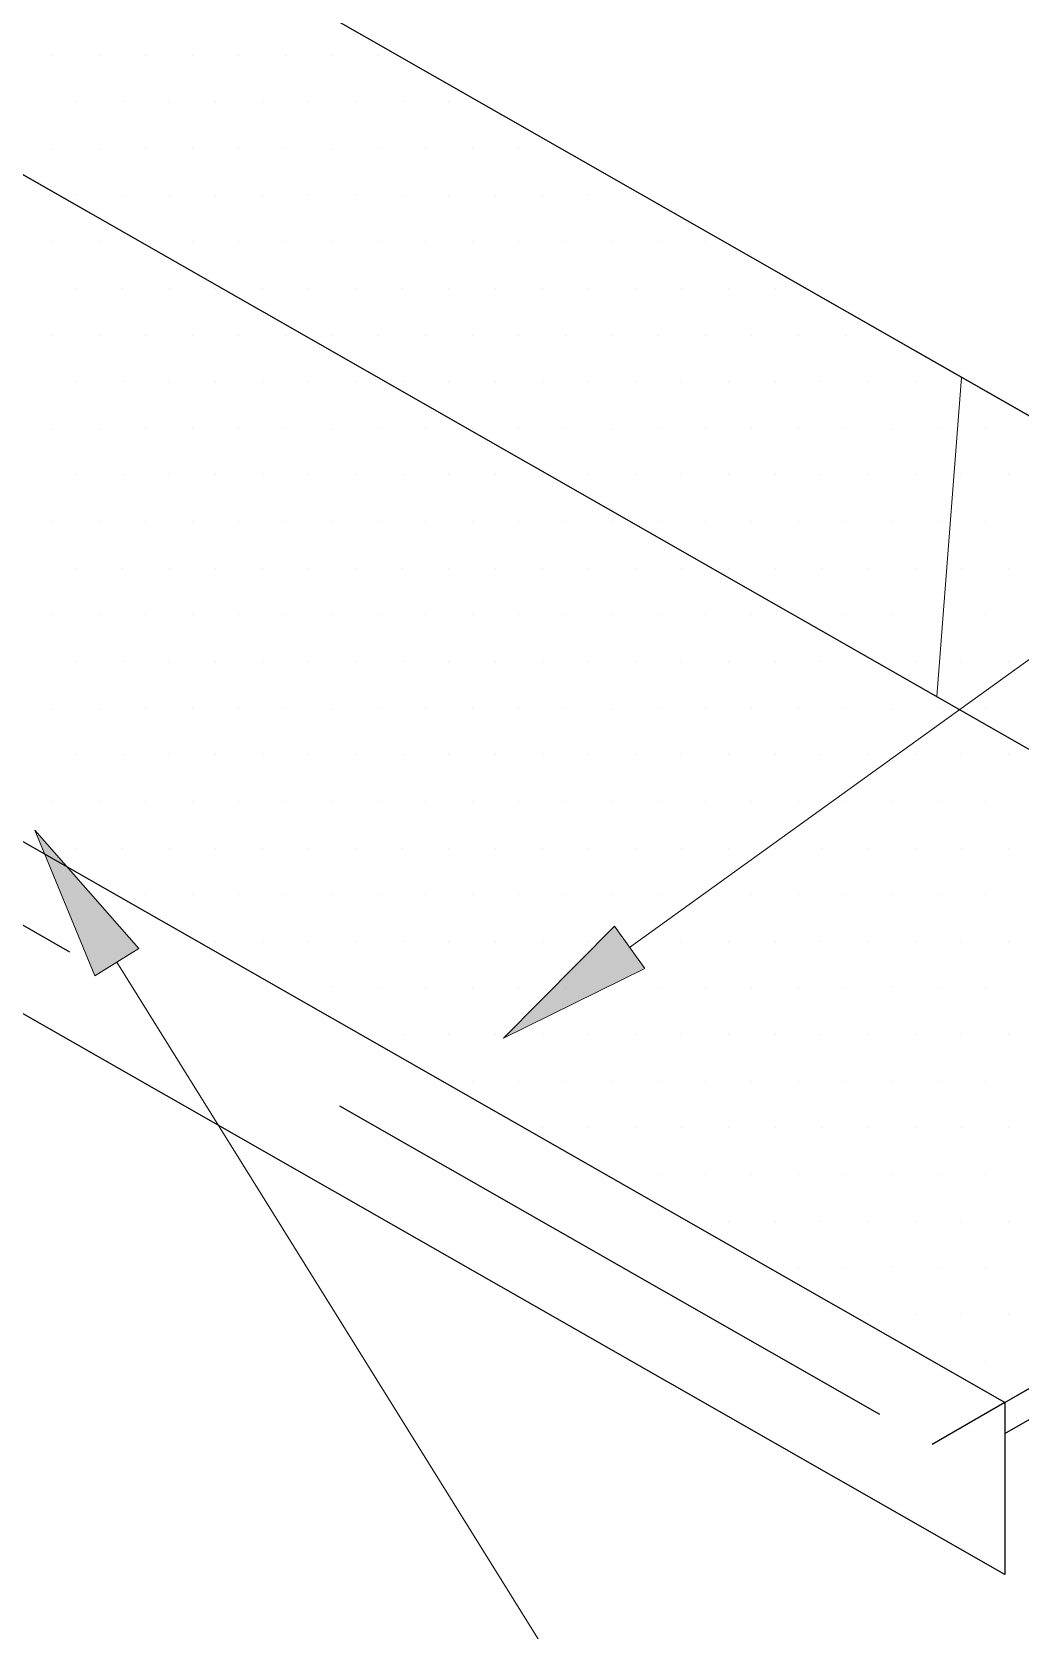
# Model space of a CAD drawing. Extents: x -1328 to 5679, y -4611 to 1603.
# Drawn here: x -1094.77 to -1066.16, y 1214.18 to 1260.45 of the extents above; entities that cross this region are included whole.
import ezdxf

# ---------------------------------------------------------------- set-up
doc = ezdxf.new("R2010")
doc.units = 0
doc.header["$MEASUREMENT"] = 0
doc.linetypes.add('AI-Linetype-16', pattern=[27.003948, 18.002632, -9.001316])
doc.linetypes.add('AI-Linetype-17', pattern=[27.003948, 18.002632, -9.001316])
for name, color, linetype, lineweight in [('.ATI-HATCH', 7, 'Continuous', 0), ('G-ANNO-TTLB', 7, 'Continuous', 0), ('TYVEK', 7, 'Continuous', 0)]:
    doc.layers.add(name, color=color, linetype=linetype, lineweight=lineweight)

# ---------------------------------------------------------------- blocks, each defined once
blk = doc.blocks.new('Block_63')
at = {"layer": 'TYVEK', "true_color": 0x000000, "transparency": 33554687}
h = blk.add_hatch(color=18, dxfattribs=at)
h.dxf.hatch_style = 2
h.paths.add_polyline_path([(-1092.948, 1233.121), (-1094.69, 1237.338), (-1091.674, 1233.913)])
at = {"layer": 'TYVEK', "color": 18, "lineweight": 0, "true_color": 0x000000}
blk.add_line((-1092.311, 1233.517), (-1072.811, 1202.192), dxfattribs=at)
at = {"layer": 'TYVEK'}
blk.add_lwpolyline([(-1092.948, 1233.121), (-1094.69, 1237.338), (-1091.674, 1233.913), (-1091.674, 1233.913)], close=True, dxfattribs=at)
blk = doc.blocks.new('Block_65')
at = {"layer": 'TYVEK', "true_color": 0x000000, "transparency": 33554687}
h = blk.add_hatch(color=18, dxfattribs=at)
h.dxf.hatch_style = 2
h.paths.add_polyline_path([(-1077.029, 1233.335), (-1081.12, 1231.314), (-1077.906, 1234.553)])
at = {"layer": 'TYVEK', "color": 18, "lineweight": 0, "true_color": 0x000000}
blk.add_line((-1077.468, 1233.944), (-1059.241, 1247.071), dxfattribs=at)
at = {"layer": 'TYVEK'}
blk.add_lwpolyline([(-1077.029, 1233.335), (-1081.12, 1231.314), (-1077.906, 1234.553), (-1077.906, 1234.553)], close=True, dxfattribs=at)
blk = doc.blocks.new('Block_254')
at = {"layer": '.ATI-HATCH'}
for points, knots in [([(-1184.218, 1307.237), (-1184.218, 1307.237), (-1192.617, 1302.378), (-1192.617, 1302.378), (-1192.617, 1302.378), (-1201.017, 1297.518), (-1201.017, 1297.518), (-1201.017, 1297.518), (-1066.602, 1220.764), (-1066.602, 1220.764), (-1066.602, 1220.764), (-1049.803, 1230.484), (-1049.803, 1230.484), (-1049.803, 1230.484), (-1184.218, 1307.237), (-1184.218, 1307.237)], [0, 0, 0, 0, 1, 1, 1, 2, 2, 2, 3, 3, 3, 4, 4, 4, 5, 5, 5, 5]), ([(-1111.068, 1275.124), (-1111.068, 1275.124), (-1111.788, 1265.878), (-1111.788, 1265.878), (-1111.788, 1265.878), (-1068.573, 1241.202), (-1068.573, 1241.202), (-1068.573, 1241.202), (-1067.853, 1250.447), (-1067.853, 1250.447), (-1067.853, 1250.447), (-1111.068, 1275.124), (-1111.068, 1275.124)], [0, 0, 0, 0, 1, 1, 1, 2, 2, 2, 3, 3, 3, 4, 4, 4, 4]), ([(-1067.853, 1250.447), (-1067.853, 1250.447), (-1068.573, 1241.202), (-1068.573, 1241.202), (-1068.573, 1241.202), (-1049.803, 1230.484), (-1049.803, 1230.484), (-1049.803, 1230.484), (-1041.403, 1235.343), (-1041.403, 1235.343), (-1041.403, 1235.343), (-1067.853, 1250.447), (-1067.853, 1250.447)], [0, 0, 0, 0, 1, 1, 1, 2, 2, 2, 3, 3, 3, 4, 4, 4, 4])]:
    blk.add_open_spline(points, degree=3, knots=knots, dxfattribs=at)
at = {"layer": '.ATI-HATCH', "color": 8, "lineweight": 0, "true_color": 0x808080}
for points in [[(-1094.178, 1259.772), (-1094.178, 1259.772), (-1094.178, 1259.772), (-1094.178, 1259.772)], [(-1092.827, 1259.772), (-1092.827, 1259.772), (-1092.827, 1259.772), (-1092.827, 1259.772)], [(-1091.477, 1259.772), (-1091.477, 1259.772), (-1091.477, 1259.772), (-1091.477, 1259.772)], [(-1090.127, 1259.772), (-1090.127, 1259.772), (-1090.127, 1259.772), (-1090.127, 1259.772)], [(-1088.777, 1259.772), (-1088.777, 1259.772), (-1088.777, 1259.772), (-1088.777, 1259.772)], [(-1087.427, 1259.772), (-1087.427, 1259.772), (-1087.427, 1259.772), (-1087.427, 1259.772)], [(-1086.076, 1259.772), (-1086.076, 1259.772), (-1086.076, 1259.772), (-1086.076, 1259.772)], [(-1084.726, 1259.772), (-1084.726, 1259.772), (-1084.726, 1259.772), (-1084.726, 1259.772)], [(-1093.502, 1258.421), (-1093.502, 1258.421), (-1093.502, 1258.421), (-1093.502, 1258.421)], [(-1092.152, 1258.421), (-1092.152, 1258.421), (-1092.152, 1258.421), (-1092.152, 1258.421)], [(-1090.802, 1258.421), (-1090.802, 1258.421), (-1090.802, 1258.421), (-1090.802, 1258.421)], [(-1089.452, 1258.421), (-1089.452, 1258.421), (-1089.452, 1258.421), (-1089.452, 1258.421)], [(-1088.102, 1258.421), (-1088.102, 1258.421), (-1088.102, 1258.421), (-1088.102, 1258.421)], [(-1086.751, 1258.421), (-1086.751, 1258.421), (-1086.751, 1258.421), (-1086.751, 1258.421)], [(-1085.401, 1258.421), (-1085.401, 1258.421), (-1085.401, 1258.421), (-1085.401, 1258.421)], [(-1084.051, 1258.421), (-1084.051, 1258.421), (-1084.051, 1258.421), (-1084.051, 1258.421)], [(-1082.701, 1258.421), (-1082.701, 1258.421), (-1082.701, 1258.421), (-1082.701, 1258.421)], [(-1094.178, 1257.071), (-1094.178, 1257.071), (-1094.178, 1257.071), (-1094.178, 1257.071)], [(-1092.827, 1257.071), (-1092.827, 1257.071), (-1092.827, 1257.071), (-1092.827, 1257.071)], [(-1091.477, 1257.071), (-1091.477, 1257.071), (-1091.477, 1257.071), (-1091.477, 1257.071)], [(-1090.127, 1257.071), (-1090.127, 1257.071), (-1090.127, 1257.071), (-1090.127, 1257.071)], [(-1088.777, 1257.071), (-1088.777, 1257.071), (-1088.777, 1257.071), (-1088.777, 1257.071)], [(-1087.427, 1257.071), (-1087.427, 1257.071), (-1087.427, 1257.071), (-1087.427, 1257.071)], [(-1086.076, 1257.071), (-1086.076, 1257.071), (-1086.076, 1257.071), (-1086.076, 1257.071)], [(-1084.726, 1257.071), (-1084.726, 1257.071), (-1084.726, 1257.071), (-1084.726, 1257.071)], [(-1083.376, 1257.071), (-1083.376, 1257.071), (-1083.376, 1257.071), (-1083.376, 1257.071)], [(-1082.026, 1257.071), (-1082.026, 1257.071), (-1082.026, 1257.071), (-1082.026, 1257.071)], [(-1080.676, 1257.071), (-1080.676, 1257.071), (-1080.676, 1257.071), (-1080.676, 1257.071)], [(-1093.502, 1255.721), (-1093.502, 1255.721), (-1093.502, 1255.721), (-1093.502, 1255.721)], [(-1092.152, 1255.721), (-1092.152, 1255.721), (-1092.152, 1255.721), (-1092.152, 1255.721)], [(-1090.802, 1255.721), (-1090.802, 1255.721), (-1090.802, 1255.721), (-1090.802, 1255.721)], [(-1089.452, 1255.721), (-1089.452, 1255.721), (-1089.452, 1255.721), (-1089.452, 1255.721)], [(-1088.102, 1255.721), (-1088.102, 1255.721), (-1088.102, 1255.721), (-1088.102, 1255.721)], [(-1086.751, 1255.721), (-1086.751, 1255.721), (-1086.751, 1255.721), (-1086.751, 1255.721)], [(-1085.401, 1255.721), (-1085.401, 1255.721), (-1085.401, 1255.721), (-1085.401, 1255.721)], [(-1084.051, 1255.721), (-1084.051, 1255.721), (-1084.051, 1255.721), (-1084.051, 1255.721)], [(-1082.701, 1255.721), (-1082.701, 1255.721), (-1082.701, 1255.721), (-1082.701, 1255.721)], [(-1081.351, 1255.721), (-1081.351, 1255.721), (-1081.351, 1255.721), (-1081.351, 1255.721)], [(-1080.001, 1255.721), (-1080.001, 1255.721), (-1080.001, 1255.721), (-1080.001, 1255.721)], [(-1078.65, 1255.721), (-1078.65, 1255.721), (-1078.65, 1255.721), (-1078.65, 1255.721)], [(-1077.3, 1255.721), (-1077.3, 1255.721), (-1077.3, 1255.721), (-1077.3, 1255.721)], [(-1094.178, 1254.371), (-1094.178, 1254.371), (-1094.178, 1254.371), (-1094.178, 1254.371)], [(-1092.827, 1254.371), (-1092.827, 1254.371), (-1092.827, 1254.371), (-1092.827, 1254.371)], [(-1091.477, 1254.371), (-1091.477, 1254.371), (-1091.477, 1254.371), (-1091.477, 1254.371)], [(-1090.127, 1254.371), (-1090.127, 1254.371), (-1090.127, 1254.371), (-1090.127, 1254.371)], [(-1088.777, 1254.371), (-1088.777, 1254.371), (-1088.777, 1254.371), (-1088.777, 1254.371)], [(-1087.427, 1254.371), (-1087.427, 1254.371), (-1087.427, 1254.371), (-1087.427, 1254.371)], [(-1086.076, 1254.371), (-1086.076, 1254.371), (-1086.076, 1254.371), (-1086.076, 1254.371)], [(-1084.726, 1254.371), (-1084.726, 1254.371), (-1084.726, 1254.371), (-1084.726, 1254.371)], [(-1083.376, 1254.371), (-1083.376, 1254.371), (-1083.376, 1254.371), (-1083.376, 1254.371)], [(-1082.026, 1254.371), (-1082.026, 1254.371), (-1082.026, 1254.371), (-1082.026, 1254.371)], [(-1080.676, 1254.371), (-1080.676, 1254.371), (-1080.676, 1254.371), (-1080.676, 1254.371)], [(-1079.325, 1254.371), (-1079.325, 1254.371), (-1079.325, 1254.371), (-1079.325, 1254.371)], [(-1077.975, 1254.371), (-1077.975, 1254.371), (-1077.975, 1254.371), (-1077.975, 1254.371)], [(-1076.625, 1254.371), (-1076.625, 1254.371), (-1076.625, 1254.371), (-1076.625, 1254.371)], [(-1075.275, 1254.371), (-1075.275, 1254.371), (-1075.275, 1254.371), (-1075.275, 1254.371)], [(-1093.502, 1253.021), (-1093.502, 1253.021), (-1093.502, 1253.021), (-1093.502, 1253.021)], [(-1092.152, 1253.021), (-1092.152, 1253.021), (-1092.152, 1253.021), (-1092.152, 1253.021)], [(-1090.802, 1253.021), (-1090.802, 1253.021), (-1090.802, 1253.021), (-1090.802, 1253.021)], [(-1089.452, 1253.021), (-1089.452, 1253.021), (-1089.452, 1253.021), (-1089.452, 1253.021)], [(-1088.102, 1253.021), (-1088.102, 1253.021), (-1088.102, 1253.021), (-1088.102, 1253.021)], [(-1086.751, 1253.021), (-1086.751, 1253.021), (-1086.751, 1253.021), (-1086.751, 1253.021)], [(-1085.401, 1253.021), (-1085.401, 1253.021), (-1085.401, 1253.021), (-1085.401, 1253.021)], [(-1084.051, 1253.021), (-1084.051, 1253.021), (-1084.051, 1253.021), (-1084.051, 1253.021)], [(-1082.701, 1253.021), (-1082.701, 1253.021), (-1082.701, 1253.021), (-1082.701, 1253.021)], [(-1081.351, 1253.021), (-1081.351, 1253.021), (-1081.351, 1253.021), (-1081.351, 1253.021)], [(-1080.001, 1253.021), (-1080.001, 1253.021), (-1080.001, 1253.021), (-1080.001, 1253.021)], [(-1078.65, 1253.021), (-1078.65, 1253.021), (-1078.65, 1253.021), (-1078.65, 1253.021)], [(-1077.3, 1253.021), (-1077.3, 1253.021), (-1077.3, 1253.021), (-1077.3, 1253.021)], [(-1075.95, 1253.021), (-1075.95, 1253.021), (-1075.95, 1253.021), (-1075.95, 1253.021)], [(-1074.6, 1253.021), (-1074.6, 1253.021), (-1074.6, 1253.021), (-1074.6, 1253.021)], [(-1073.25, 1253.021), (-1073.25, 1253.021), (-1073.25, 1253.021), (-1073.25, 1253.021)], [(-1094.178, 1251.671), (-1094.178, 1251.671), (-1094.178, 1251.671), (-1094.178, 1251.671)], [(-1092.827, 1251.671), (-1092.827, 1251.671), (-1092.827, 1251.671), (-1092.827, 1251.671)], [(-1091.477, 1251.671), (-1091.477, 1251.671), (-1091.477, 1251.671), (-1091.477, 1251.671)], [(-1090.127, 1251.671), (-1090.127, 1251.671), (-1090.127, 1251.671), (-1090.127, 1251.671)], [(-1088.777, 1251.671), (-1088.777, 1251.671), (-1088.777, 1251.671), (-1088.777, 1251.671)], [(-1087.427, 1251.671), (-1087.427, 1251.671), (-1087.427, 1251.671), (-1087.427, 1251.671)], [(-1086.076, 1251.671), (-1086.076, 1251.671), (-1086.076, 1251.671), (-1086.076, 1251.671)], [(-1084.726, 1251.671), (-1084.726, 1251.671), (-1084.726, 1251.671), (-1084.726, 1251.671)], [(-1083.376, 1251.671), (-1083.376, 1251.671), (-1083.376, 1251.671), (-1083.376, 1251.671)], [(-1082.026, 1251.671), (-1082.026, 1251.671), (-1082.026, 1251.671), (-1082.026, 1251.671)], [(-1080.676, 1251.671), (-1080.676, 1251.671), (-1080.676, 1251.671), (-1080.676, 1251.671)], [(-1079.325, 1251.671), (-1079.325, 1251.671), (-1079.325, 1251.671), (-1079.325, 1251.671)], [(-1077.975, 1251.671), (-1077.975, 1251.671), (-1077.975, 1251.671), (-1077.975, 1251.671)], [(-1076.625, 1251.671), (-1076.625, 1251.671), (-1076.625, 1251.671), (-1076.625, 1251.671)], [(-1075.275, 1251.671), (-1075.275, 1251.671), (-1075.275, 1251.671), (-1075.275, 1251.671)], [(-1073.925, 1251.671), (-1073.925, 1251.671), (-1073.925, 1251.671), (-1073.925, 1251.671)], [(-1072.574, 1251.671), (-1072.574, 1251.671), (-1072.574, 1251.671), (-1072.574, 1251.671)], [(-1071.224, 1251.671), (-1071.224, 1251.671), (-1071.224, 1251.671), (-1071.224, 1251.671)], [(-1093.502, 1250.32), (-1093.502, 1250.32), (-1093.502, 1250.32), (-1093.502, 1250.32)], [(-1092.152, 1250.32), (-1092.152, 1250.32), (-1092.152, 1250.32), (-1092.152, 1250.32)], [(-1090.802, 1250.32), (-1090.802, 1250.32), (-1090.802, 1250.32), (-1090.802, 1250.32)], [(-1089.452, 1250.32), (-1089.452, 1250.32), (-1089.452, 1250.32), (-1089.452, 1250.32)], [(-1088.102, 1250.32), (-1088.102, 1250.32), (-1088.102, 1250.32), (-1088.102, 1250.32)], [(-1086.751, 1250.32), (-1086.751, 1250.32), (-1086.751, 1250.32), (-1086.751, 1250.32)], [(-1085.401, 1250.32), (-1085.401, 1250.32), (-1085.401, 1250.32), (-1085.401, 1250.32)], [(-1084.051, 1250.32), (-1084.051, 1250.32), (-1084.051, 1250.32), (-1084.051, 1250.32)], [(-1082.701, 1250.32), (-1082.701, 1250.32), (-1082.701, 1250.32), (-1082.701, 1250.32)], [(-1081.351, 1250.32), (-1081.351, 1250.32), (-1081.351, 1250.32), (-1081.351, 1250.32)], [(-1080.001, 1250.32), (-1080.001, 1250.32), (-1080.001, 1250.32), (-1080.001, 1250.32)], [(-1078.65, 1250.32), (-1078.65, 1250.32), (-1078.65, 1250.32), (-1078.65, 1250.32)], [(-1077.3, 1250.32), (-1077.3, 1250.32), (-1077.3, 1250.32), (-1077.3, 1250.32)], [(-1075.95, 1250.32), (-1075.95, 1250.32), (-1075.95, 1250.32), (-1075.95, 1250.32)], [(-1074.6, 1250.32), (-1074.6, 1250.32), (-1074.6, 1250.32), (-1074.6, 1250.32)], [(-1073.25, 1250.32), (-1073.25, 1250.32), (-1073.25, 1250.32), (-1073.25, 1250.32)], [(-1071.899, 1250.32), (-1071.899, 1250.32), (-1071.899, 1250.32), (-1071.899, 1250.32)], [(-1070.549, 1250.32), (-1070.549, 1250.32), (-1070.549, 1250.32), (-1070.549, 1250.32)], [(-1069.199, 1250.32), (-1069.199, 1250.32), (-1069.199, 1250.32), (-1069.199, 1250.32)], [(-1067.849, 1250.32), (-1067.849, 1250.32), (-1067.849, 1250.32), (-1067.849, 1250.32)], [(-1094.178, 1248.97), (-1094.178, 1248.97), (-1094.178, 1248.97), (-1094.178, 1248.97)], [(-1092.827, 1248.97), (-1092.827, 1248.97), (-1092.827, 1248.97), (-1092.827, 1248.97)], [(-1091.477, 1248.97), (-1091.477, 1248.97), (-1091.477, 1248.97), (-1091.477, 1248.97)], [(-1090.127, 1248.97), (-1090.127, 1248.97), (-1090.127, 1248.97), (-1090.127, 1248.97)], [(-1088.777, 1248.97), (-1088.777, 1248.97), (-1088.777, 1248.97), (-1088.777, 1248.97)], [(-1087.427, 1248.97), (-1087.427, 1248.97), (-1087.427, 1248.97), (-1087.427, 1248.97)], [(-1086.076, 1248.97), (-1086.076, 1248.97), (-1086.076, 1248.97), (-1086.076, 1248.97)], [(-1084.726, 1248.97), (-1084.726, 1248.97), (-1084.726, 1248.97), (-1084.726, 1248.97)], [(-1083.376, 1248.97), (-1083.376, 1248.97), (-1083.376, 1248.97), (-1083.376, 1248.97)], [(-1082.026, 1248.97), (-1082.026, 1248.97), (-1082.026, 1248.97), (-1082.026, 1248.97)], [(-1080.676, 1248.97), (-1080.676, 1248.97), (-1080.676, 1248.97), (-1080.676, 1248.97)], [(-1079.325, 1248.97), (-1079.325, 1248.97), (-1079.325, 1248.97), (-1079.325, 1248.97)], [(-1077.975, 1248.97), (-1077.975, 1248.97), (-1077.975, 1248.97), (-1077.975, 1248.97)], [(-1076.625, 1248.97), (-1076.625, 1248.97), (-1076.625, 1248.97), (-1076.625, 1248.97)], [(-1075.275, 1248.97), (-1075.275, 1248.97), (-1075.275, 1248.97), (-1075.275, 1248.97)], [(-1073.925, 1248.97), (-1073.925, 1248.97), (-1073.925, 1248.97), (-1073.925, 1248.97)], [(-1072.574, 1248.97), (-1072.574, 1248.97), (-1072.574, 1248.97), (-1072.574, 1248.97)], [(-1071.224, 1248.97), (-1071.224, 1248.97), (-1071.224, 1248.97), (-1071.224, 1248.97)], [(-1069.874, 1248.97), (-1069.874, 1248.97), (-1069.874, 1248.97), (-1069.874, 1248.97)], [(-1068.524, 1248.97), (-1068.524, 1248.97), (-1068.524, 1248.97), (-1068.524, 1248.97)], [(-1067.174, 1248.97), (-1067.174, 1248.97), (-1067.174, 1248.97), (-1067.174, 1248.97)], [(-1093.502, 1247.62), (-1093.502, 1247.62), (-1093.502, 1247.62), (-1093.502, 1247.62)], [(-1092.152, 1247.62), (-1092.152, 1247.62), (-1092.152, 1247.62), (-1092.152, 1247.62)], [(-1090.802, 1247.62), (-1090.802, 1247.62), (-1090.802, 1247.62), (-1090.802, 1247.62)], [(-1089.452, 1247.62), (-1089.452, 1247.62), (-1089.452, 1247.62), (-1089.452, 1247.62)], [(-1088.102, 1247.62), (-1088.102, 1247.62), (-1088.102, 1247.62), (-1088.102, 1247.62)], [(-1086.751, 1247.62), (-1086.751, 1247.62), (-1086.751, 1247.62), (-1086.751, 1247.62)], [(-1085.401, 1247.62), (-1085.401, 1247.62), (-1085.401, 1247.62), (-1085.401, 1247.62)], [(-1084.051, 1247.62), (-1084.051, 1247.62), (-1084.051, 1247.62), (-1084.051, 1247.62)], [(-1082.701, 1247.62), (-1082.701, 1247.62), (-1082.701, 1247.62), (-1082.701, 1247.62)], [(-1081.351, 1247.62), (-1081.351, 1247.62), (-1081.351, 1247.62), (-1081.351, 1247.62)], [(-1080.001, 1247.62), (-1080.001, 1247.62), (-1080.001, 1247.62), (-1080.001, 1247.62)], [(-1078.65, 1247.62), (-1078.65, 1247.62), (-1078.65, 1247.62), (-1078.65, 1247.62)], [(-1077.3, 1247.62), (-1077.3, 1247.62), (-1077.3, 1247.62), (-1077.3, 1247.62)], [(-1075.95, 1247.62), (-1075.95, 1247.62), (-1075.95, 1247.62), (-1075.95, 1247.62)], [(-1074.6, 1247.62), (-1074.6, 1247.62), (-1074.6, 1247.62), (-1074.6, 1247.62)], [(-1073.25, 1247.62), (-1073.25, 1247.62), (-1073.25, 1247.62), (-1073.25, 1247.62)], [(-1071.899, 1247.62), (-1071.899, 1247.62), (-1071.899, 1247.62), (-1071.899, 1247.62)], [(-1070.549, 1247.62), (-1070.549, 1247.62), (-1070.549, 1247.62), (-1070.549, 1247.62)], [(-1069.199, 1247.62), (-1069.199, 1247.62), (-1069.199, 1247.62), (-1069.199, 1247.62)], [(-1067.849, 1247.62), (-1067.849, 1247.62), (-1067.849, 1247.62), (-1067.849, 1247.62)], [(-1066.499, 1247.62), (-1066.499, 1247.62), (-1066.499, 1247.62), (-1066.499, 1247.62)], [(-1094.178, 1246.27), (-1094.178, 1246.27), (-1094.178, 1246.27), (-1094.178, 1246.27)], [(-1092.827, 1246.27), (-1092.827, 1246.27), (-1092.827, 1246.27), (-1092.827, 1246.27)], [(-1091.477, 1246.27), (-1091.477, 1246.27), (-1091.477, 1246.27), (-1091.477, 1246.27)], [(-1090.127, 1246.27), (-1090.127, 1246.27), (-1090.127, 1246.27), (-1090.127, 1246.27)], [(-1088.777, 1246.27), (-1088.777, 1246.27), (-1088.777, 1246.27), (-1088.777, 1246.27)], [(-1087.427, 1246.27), (-1087.427, 1246.27), (-1087.427, 1246.27), (-1087.427, 1246.27)], [(-1086.076, 1246.27), (-1086.076, 1246.27), (-1086.076, 1246.27), (-1086.076, 1246.27)], [(-1084.726, 1246.27), (-1084.726, 1246.27), (-1084.726, 1246.27), (-1084.726, 1246.27)], [(-1083.376, 1246.27), (-1083.376, 1246.27), (-1083.376, 1246.27), (-1083.376, 1246.27)], [(-1082.026, 1246.27), (-1082.026, 1246.27), (-1082.026, 1246.27), (-1082.026, 1246.27)], [(-1080.676, 1246.27), (-1080.676, 1246.27), (-1080.676, 1246.27), (-1080.676, 1246.27)], [(-1079.325, 1246.27), (-1079.325, 1246.27), (-1079.325, 1246.27), (-1079.325, 1246.27)], [(-1077.975, 1246.27), (-1077.975, 1246.27), (-1077.975, 1246.27), (-1077.975, 1246.27)], [(-1076.625, 1246.27), (-1076.625, 1246.27), (-1076.625, 1246.27), (-1076.625, 1246.27)], [(-1075.275, 1246.27), (-1075.275, 1246.27), (-1075.275, 1246.27), (-1075.275, 1246.27)], [(-1073.925, 1246.27), (-1073.925, 1246.27), (-1073.925, 1246.27), (-1073.925, 1246.27)], [(-1072.574, 1246.27), (-1072.574, 1246.27), (-1072.574, 1246.27), (-1072.574, 1246.27)], [(-1071.224, 1246.27), (-1071.224, 1246.27), (-1071.224, 1246.27), (-1071.224, 1246.27)], [(-1069.874, 1246.27), (-1069.874, 1246.27), (-1069.874, 1246.27), (-1069.874, 1246.27)], [(-1068.524, 1246.27), (-1068.524, 1246.27), (-1068.524, 1246.27), (-1068.524, 1246.27)], [(-1067.174, 1246.27), (-1067.174, 1246.27), (-1067.174, 1246.27), (-1067.174, 1246.27)], [(-1093.502, 1244.92), (-1093.502, 1244.92), (-1093.502, 1244.92), (-1093.502, 1244.92)], [(-1092.152, 1244.92), (-1092.152, 1244.92), (-1092.152, 1244.92), (-1092.152, 1244.92)], [(-1090.802, 1244.92), (-1090.802, 1244.92), (-1090.802, 1244.92), (-1090.802, 1244.92)], [(-1089.452, 1244.92), (-1089.452, 1244.92), (-1089.452, 1244.92), (-1089.452, 1244.92)], [(-1088.102, 1244.92), (-1088.102, 1244.92), (-1088.102, 1244.92), (-1088.102, 1244.92)], [(-1086.751, 1244.92), (-1086.751, 1244.92), (-1086.751, 1244.92), (-1086.751, 1244.92)], [(-1085.401, 1244.92), (-1085.401, 1244.92), (-1085.401, 1244.92), (-1085.401, 1244.92)], [(-1084.051, 1244.92), (-1084.051, 1244.92), (-1084.051, 1244.92), (-1084.051, 1244.92)], [(-1082.701, 1244.92), (-1082.701, 1244.92), (-1082.701, 1244.92), (-1082.701, 1244.92)], [(-1081.351, 1244.92), (-1081.351, 1244.92), (-1081.351, 1244.92), (-1081.351, 1244.92)], [(-1080.001, 1244.92), (-1080.001, 1244.92), (-1080.001, 1244.92), (-1080.001, 1244.92)], [(-1078.65, 1244.92), (-1078.65, 1244.92), (-1078.65, 1244.92), (-1078.65, 1244.92)], [(-1077.3, 1244.92), (-1077.3, 1244.92), (-1077.3, 1244.92), (-1077.3, 1244.92)], [(-1075.95, 1244.92), (-1075.95, 1244.92), (-1075.95, 1244.92), (-1075.95, 1244.92)], [(-1074.6, 1244.92), (-1074.6, 1244.92), (-1074.6, 1244.92), (-1074.6, 1244.92)], [(-1073.25, 1244.92), (-1073.25, 1244.92), (-1073.25, 1244.92), (-1073.25, 1244.92)], [(-1071.899, 1244.92), (-1071.899, 1244.92), (-1071.899, 1244.92), (-1071.899, 1244.92)], [(-1070.549, 1244.92), (-1070.549, 1244.92), (-1070.549, 1244.92), (-1070.549, 1244.92)], [(-1069.199, 1244.92), (-1069.199, 1244.92), (-1069.199, 1244.92), (-1069.199, 1244.92)], [(-1067.849, 1244.92), (-1067.849, 1244.92), (-1067.849, 1244.92), (-1067.849, 1244.92)], [(-1066.499, 1244.92), (-1066.499, 1244.92), (-1066.499, 1244.92), (-1066.499, 1244.92)], [(-1094.178, 1243.569), (-1094.178, 1243.569), (-1094.178, 1243.569), (-1094.178, 1243.569)], [(-1092.827, 1243.569), (-1092.827, 1243.569), (-1092.827, 1243.569), (-1092.827, 1243.569)], [(-1091.477, 1243.569), (-1091.477, 1243.569), (-1091.477, 1243.569), (-1091.477, 1243.569)], [(-1090.127, 1243.569), (-1090.127, 1243.569), (-1090.127, 1243.569), (-1090.127, 1243.569)], [(-1088.777, 1243.569), (-1088.777, 1243.569), (-1088.777, 1243.569), (-1088.777, 1243.569)], [(-1087.427, 1243.569), (-1087.427, 1243.569), (-1087.427, 1243.569), (-1087.427, 1243.569)], [(-1086.076, 1243.569), (-1086.076, 1243.569), (-1086.076, 1243.569), (-1086.076, 1243.569)], [(-1084.726, 1243.569), (-1084.726, 1243.569), (-1084.726, 1243.569), (-1084.726, 1243.569)], [(-1083.376, 1243.569), (-1083.376, 1243.569), (-1083.376, 1243.569), (-1083.376, 1243.569)], [(-1082.026, 1243.569), (-1082.026, 1243.569), (-1082.026, 1243.569), (-1082.026, 1243.569)], [(-1080.676, 1243.569), (-1080.676, 1243.569), (-1080.676, 1243.569), (-1080.676, 1243.569)], [(-1079.325, 1243.569), (-1079.325, 1243.569), (-1079.325, 1243.569), (-1079.325, 1243.569)], [(-1077.975, 1243.569), (-1077.975, 1243.569), (-1077.975, 1243.569), (-1077.975, 1243.569)], [(-1076.625, 1243.569), (-1076.625, 1243.569), (-1076.625, 1243.569), (-1076.625, 1243.569)], [(-1075.275, 1243.569), (-1075.275, 1243.569), (-1075.275, 1243.569), (-1075.275, 1243.569)], [(-1073.925, 1243.569), (-1073.925, 1243.569), (-1073.925, 1243.569), (-1073.925, 1243.569)], [(-1072.574, 1243.569), (-1072.574, 1243.569), (-1072.574, 1243.569), (-1072.574, 1243.569)], [(-1071.224, 1243.569), (-1071.224, 1243.569), (-1071.224, 1243.569), (-1071.224, 1243.569)], [(-1069.874, 1243.569), (-1069.874, 1243.569), (-1069.874, 1243.569), (-1069.874, 1243.569)], [(-1068.524, 1243.569), (-1068.524, 1243.569), (-1068.524, 1243.569), (-1068.524, 1243.569)], [(-1067.174, 1243.569), (-1067.174, 1243.569), (-1067.174, 1243.569), (-1067.174, 1243.569)], [(-1093.502, 1242.219), (-1093.502, 1242.219), (-1093.502, 1242.219), (-1093.502, 1242.219)], [(-1092.152, 1242.219), (-1092.152, 1242.219), (-1092.152, 1242.219), (-1092.152, 1242.219)], [(-1090.802, 1242.219), (-1090.802, 1242.219), (-1090.802, 1242.219), (-1090.802, 1242.219)], [(-1089.452, 1242.219), (-1089.452, 1242.219), (-1089.452, 1242.219), (-1089.452, 1242.219)], [(-1088.102, 1242.219), (-1088.102, 1242.219), (-1088.102, 1242.219), (-1088.102, 1242.219)], [(-1086.751, 1242.219), (-1086.751, 1242.219), (-1086.751, 1242.219), (-1086.751, 1242.219)], [(-1085.401, 1242.219), (-1085.401, 1242.219), (-1085.401, 1242.219), (-1085.401, 1242.219)], [(-1084.051, 1242.219), (-1084.051, 1242.219), (-1084.051, 1242.219), (-1084.051, 1242.219)], [(-1082.701, 1242.219), (-1082.701, 1242.219), (-1082.701, 1242.219), (-1082.701, 1242.219)], [(-1081.351, 1242.219), (-1081.351, 1242.219), (-1081.351, 1242.219), (-1081.351, 1242.219)], [(-1080.001, 1242.219), (-1080.001, 1242.219), (-1080.001, 1242.219), (-1080.001, 1242.219)], [(-1078.65, 1242.219), (-1078.65, 1242.219), (-1078.65, 1242.219), (-1078.65, 1242.219)], [(-1077.3, 1242.219), (-1077.3, 1242.219), (-1077.3, 1242.219), (-1077.3, 1242.219)], [(-1075.95, 1242.219), (-1075.95, 1242.219), (-1075.95, 1242.219), (-1075.95, 1242.219)], [(-1074.6, 1242.219), (-1074.6, 1242.219), (-1074.6, 1242.219), (-1074.6, 1242.219)], [(-1073.25, 1242.219), (-1073.25, 1242.219), (-1073.25, 1242.219), (-1073.25, 1242.219)], [(-1071.899, 1242.219), (-1071.899, 1242.219), (-1071.899, 1242.219), (-1071.899, 1242.219)], [(-1070.549, 1242.219), (-1070.549, 1242.219), (-1070.549, 1242.219), (-1070.549, 1242.219)], [(-1069.199, 1242.219), (-1069.199, 1242.219), (-1069.199, 1242.219), (-1069.199, 1242.219)], [(-1067.849, 1242.219), (-1067.849, 1242.219), (-1067.849, 1242.219), (-1067.849, 1242.219)], [(-1066.499, 1242.219), (-1066.499, 1242.219), (-1066.499, 1242.219), (-1066.499, 1242.219)], [(-1094.178, 1240.869), (-1094.178, 1240.869), (-1094.178, 1240.869), (-1094.178, 1240.869)], [(-1092.827, 1240.869), (-1092.827, 1240.869), (-1092.827, 1240.869), (-1092.827, 1240.869)], [(-1091.477, 1240.869), (-1091.477, 1240.869), (-1091.477, 1240.869), (-1091.477, 1240.869)], [(-1090.127, 1240.869), (-1090.127, 1240.869), (-1090.127, 1240.869), (-1090.127, 1240.869)], [(-1088.777, 1240.869), (-1088.777, 1240.869), (-1088.777, 1240.869), (-1088.777, 1240.869)], [(-1087.427, 1240.869), (-1087.427, 1240.869), (-1087.427, 1240.869), (-1087.427, 1240.869)], [(-1086.076, 1240.869), (-1086.076, 1240.869), (-1086.076, 1240.869), (-1086.076, 1240.869)], [(-1084.726, 1240.869), (-1084.726, 1240.869), (-1084.726, 1240.869), (-1084.726, 1240.869)], [(-1083.376, 1240.869), (-1083.376, 1240.869), (-1083.376, 1240.869), (-1083.376, 1240.869)], [(-1082.026, 1240.869), (-1082.026, 1240.869), (-1082.026, 1240.869), (-1082.026, 1240.869)], [(-1080.676, 1240.869), (-1080.676, 1240.869), (-1080.676, 1240.869), (-1080.676, 1240.869)], [(-1079.325, 1240.869), (-1079.325, 1240.869), (-1079.325, 1240.869), (-1079.325, 1240.869)], [(-1077.975, 1240.869), (-1077.975, 1240.869), (-1077.975, 1240.869), (-1077.975, 1240.869)], [(-1076.625, 1240.869), (-1076.625, 1240.869), (-1076.625, 1240.869), (-1076.625, 1240.869)], [(-1075.275, 1240.869), (-1075.275, 1240.869), (-1075.275, 1240.869), (-1075.275, 1240.869)], [(-1073.925, 1240.869), (-1073.925, 1240.869), (-1073.925, 1240.869), (-1073.925, 1240.869)], [(-1072.574, 1240.869), (-1072.574, 1240.869), (-1072.574, 1240.869), (-1072.574, 1240.869)], [(-1071.224, 1240.869), (-1071.224, 1240.869), (-1071.224, 1240.869), (-1071.224, 1240.869)], [(-1069.874, 1240.869), (-1069.874, 1240.869), (-1069.874, 1240.869), (-1069.874, 1240.869)], [(-1068.524, 1240.869), (-1068.524, 1240.869), (-1068.524, 1240.869), (-1068.524, 1240.869)], [(-1067.174, 1240.869), (-1067.174, 1240.869), (-1067.174, 1240.869), (-1067.174, 1240.869)], [(-1093.502, 1239.519), (-1093.502, 1239.519), (-1093.502, 1239.519), (-1093.502, 1239.519)], [(-1092.152, 1239.519), (-1092.152, 1239.519), (-1092.152, 1239.519), (-1092.152, 1239.519)], [(-1090.802, 1239.519), (-1090.802, 1239.519), (-1090.802, 1239.519), (-1090.802, 1239.519)], [(-1089.452, 1239.519), (-1089.452, 1239.519), (-1089.452, 1239.519), (-1089.452, 1239.519)], [(-1088.102, 1239.519), (-1088.102, 1239.519), (-1088.102, 1239.519), (-1088.102, 1239.519)], [(-1086.751, 1239.519), (-1086.751, 1239.519), (-1086.751, 1239.519), (-1086.751, 1239.519)], [(-1085.401, 1239.519), (-1085.401, 1239.519), (-1085.401, 1239.519), (-1085.401, 1239.519)], [(-1084.051, 1239.519), (-1084.051, 1239.519), (-1084.051, 1239.519), (-1084.051, 1239.519)], [(-1082.701, 1239.519), (-1082.701, 1239.519), (-1082.701, 1239.519), (-1082.701, 1239.519)], [(-1081.351, 1239.519), (-1081.351, 1239.519), (-1081.351, 1239.519), (-1081.351, 1239.519)], [(-1080.001, 1239.519), (-1080.001, 1239.519), (-1080.001, 1239.519), (-1080.001, 1239.519)], [(-1078.65, 1239.519), (-1078.65, 1239.519), (-1078.65, 1239.519), (-1078.65, 1239.519)], [(-1077.3, 1239.519), (-1077.3, 1239.519), (-1077.3, 1239.519), (-1077.3, 1239.519)], [(-1075.95, 1239.519), (-1075.95, 1239.519), (-1075.95, 1239.519), (-1075.95, 1239.519)], [(-1074.6, 1239.519), (-1074.6, 1239.519), (-1074.6, 1239.519), (-1074.6, 1239.519)], [(-1073.25, 1239.519), (-1073.25, 1239.519), (-1073.25, 1239.519), (-1073.25, 1239.519)], [(-1071.899, 1239.519), (-1071.899, 1239.519), (-1071.899, 1239.519), (-1071.899, 1239.519)], [(-1070.549, 1239.519), (-1070.549, 1239.519), (-1070.549, 1239.519), (-1070.549, 1239.519)], [(-1069.199, 1239.519), (-1069.199, 1239.519), (-1069.199, 1239.519), (-1069.199, 1239.519)], [(-1067.849, 1239.519), (-1067.849, 1239.519), (-1067.849, 1239.519), (-1067.849, 1239.519)], [(-1066.499, 1239.519), (-1066.499, 1239.519), (-1066.499, 1239.519), (-1066.499, 1239.519)], [(-1094.178, 1238.169), (-1094.178, 1238.169), (-1094.178, 1238.169), (-1094.178, 1238.169)], [(-1092.827, 1238.169), (-1092.827, 1238.169), (-1092.827, 1238.169), (-1092.827, 1238.169)], [(-1091.477, 1238.169), (-1091.477, 1238.169), (-1091.477, 1238.169), (-1091.477, 1238.169)], [(-1090.127, 1238.169), (-1090.127, 1238.169), (-1090.127, 1238.169), (-1090.127, 1238.169)], [(-1088.777, 1238.169), (-1088.777, 1238.169), (-1088.777, 1238.169), (-1088.777, 1238.169)], [(-1087.427, 1238.169), (-1087.427, 1238.169), (-1087.427, 1238.169), (-1087.427, 1238.169)], [(-1086.076, 1238.169), (-1086.076, 1238.169), (-1086.076, 1238.169), (-1086.076, 1238.169)], [(-1084.726, 1238.169), (-1084.726, 1238.169), (-1084.726, 1238.169), (-1084.726, 1238.169)], [(-1083.376, 1238.169), (-1083.376, 1238.169), (-1083.376, 1238.169), (-1083.376, 1238.169)], [(-1082.026, 1238.169), (-1082.026, 1238.169), (-1082.026, 1238.169), (-1082.026, 1238.169)], [(-1080.676, 1238.169), (-1080.676, 1238.169), (-1080.676, 1238.169), (-1080.676, 1238.169)], [(-1079.325, 1238.169), (-1079.325, 1238.169), (-1079.325, 1238.169), (-1079.325, 1238.169)], [(-1077.975, 1238.169), (-1077.975, 1238.169), (-1077.975, 1238.169), (-1077.975, 1238.169)], [(-1076.625, 1238.169), (-1076.625, 1238.169), (-1076.625, 1238.169), (-1076.625, 1238.169)], [(-1075.275, 1238.169), (-1075.275, 1238.169), (-1075.275, 1238.169), (-1075.275, 1238.169)], [(-1073.925, 1238.169), (-1073.925, 1238.169), (-1073.925, 1238.169), (-1073.925, 1238.169)], [(-1072.574, 1238.169), (-1072.574, 1238.169), (-1072.574, 1238.169), (-1072.574, 1238.169)], [(-1071.224, 1238.169), (-1071.224, 1238.169), (-1071.224, 1238.169), (-1071.224, 1238.169)], [(-1069.874, 1238.169), (-1069.874, 1238.169), (-1069.874, 1238.169), (-1069.874, 1238.169)], [(-1068.524, 1238.169), (-1068.524, 1238.169), (-1068.524, 1238.169), (-1068.524, 1238.169)], [(-1067.174, 1238.169), (-1067.174, 1238.169), (-1067.174, 1238.169), (-1067.174, 1238.169)], [(-1093.502, 1236.818), (-1093.502, 1236.818), (-1093.502, 1236.818), (-1093.502, 1236.818)], [(-1092.152, 1236.818), (-1092.152, 1236.818), (-1092.152, 1236.818), (-1092.152, 1236.818)], [(-1090.802, 1236.818), (-1090.802, 1236.818), (-1090.802, 1236.818), (-1090.802, 1236.818)], [(-1089.452, 1236.818), (-1089.452, 1236.818), (-1089.452, 1236.818), (-1089.452, 1236.818)], [(-1088.102, 1236.818), (-1088.102, 1236.818), (-1088.102, 1236.818), (-1088.102, 1236.818)], [(-1086.751, 1236.818), (-1086.751, 1236.818), (-1086.751, 1236.818), (-1086.751, 1236.818)], [(-1085.401, 1236.818), (-1085.401, 1236.818), (-1085.401, 1236.818), (-1085.401, 1236.818)], [(-1084.051, 1236.818), (-1084.051, 1236.818), (-1084.051, 1236.818), (-1084.051, 1236.818)], [(-1082.701, 1236.818), (-1082.701, 1236.818), (-1082.701, 1236.818), (-1082.701, 1236.818)], [(-1081.351, 1236.818), (-1081.351, 1236.818), (-1081.351, 1236.818), (-1081.351, 1236.818)], [(-1080.001, 1236.818), (-1080.001, 1236.818), (-1080.001, 1236.818), (-1080.001, 1236.818)], [(-1078.65, 1236.818), (-1078.65, 1236.818), (-1078.65, 1236.818), (-1078.65, 1236.818)], [(-1077.3, 1236.818), (-1077.3, 1236.818), (-1077.3, 1236.818), (-1077.3, 1236.818)], [(-1075.95, 1236.818), (-1075.95, 1236.818), (-1075.95, 1236.818), (-1075.95, 1236.818)], [(-1074.6, 1236.818), (-1074.6, 1236.818), (-1074.6, 1236.818), (-1074.6, 1236.818)], [(-1073.25, 1236.818), (-1073.25, 1236.818), (-1073.25, 1236.818), (-1073.25, 1236.818)], [(-1071.899, 1236.818), (-1071.899, 1236.818), (-1071.899, 1236.818), (-1071.899, 1236.818)], [(-1070.549, 1236.818), (-1070.549, 1236.818), (-1070.549, 1236.818), (-1070.549, 1236.818)], [(-1069.199, 1236.818), (-1069.199, 1236.818), (-1069.199, 1236.818), (-1069.199, 1236.818)], [(-1067.849, 1236.818), (-1067.849, 1236.818), (-1067.849, 1236.818), (-1067.849, 1236.818)], [(-1066.499, 1236.818), (-1066.499, 1236.818), (-1066.499, 1236.818), (-1066.499, 1236.818)], [(-1091.477, 1235.468), (-1091.477, 1235.468), (-1091.477, 1235.468), (-1091.477, 1235.468)], [(-1090.127, 1235.468), (-1090.127, 1235.468), (-1090.127, 1235.468), (-1090.127, 1235.468)], [(-1088.777, 1235.468), (-1088.777, 1235.468), (-1088.777, 1235.468), (-1088.777, 1235.468)], [(-1087.427, 1235.468), (-1087.427, 1235.468), (-1087.427, 1235.468), (-1087.427, 1235.468)], [(-1086.076, 1235.468), (-1086.076, 1235.468), (-1086.076, 1235.468), (-1086.076, 1235.468)], [(-1084.726, 1235.468), (-1084.726, 1235.468), (-1084.726, 1235.468), (-1084.726, 1235.468)], [(-1083.376, 1235.468), (-1083.376, 1235.468), (-1083.376, 1235.468), (-1083.376, 1235.468)], [(-1082.026, 1235.468), (-1082.026, 1235.468), (-1082.026, 1235.468), (-1082.026, 1235.468)], [(-1080.676, 1235.468), (-1080.676, 1235.468), (-1080.676, 1235.468), (-1080.676, 1235.468)], [(-1079.325, 1235.468), (-1079.325, 1235.468), (-1079.325, 1235.468), (-1079.325, 1235.468)], [(-1077.975, 1235.468), (-1077.975, 1235.468), (-1077.975, 1235.468), (-1077.975, 1235.468)], [(-1076.625, 1235.468), (-1076.625, 1235.468), (-1076.625, 1235.468), (-1076.625, 1235.468)], [(-1075.275, 1235.468), (-1075.275, 1235.468), (-1075.275, 1235.468), (-1075.275, 1235.468)], [(-1073.925, 1235.468), (-1073.925, 1235.468), (-1073.925, 1235.468), (-1073.925, 1235.468)], [(-1072.574, 1235.468), (-1072.574, 1235.468), (-1072.574, 1235.468), (-1072.574, 1235.468)], [(-1071.224, 1235.468), (-1071.224, 1235.468), (-1071.224, 1235.468), (-1071.224, 1235.468)], [(-1069.874, 1235.468), (-1069.874, 1235.468), (-1069.874, 1235.468), (-1069.874, 1235.468)], [(-1068.524, 1235.468), (-1068.524, 1235.468), (-1068.524, 1235.468), (-1068.524, 1235.468)], [(-1067.174, 1235.468), (-1067.174, 1235.468), (-1067.174, 1235.468), (-1067.174, 1235.468)], [(-1089.452, 1234.118), (-1089.452, 1234.118), (-1089.452, 1234.118), (-1089.452, 1234.118)], [(-1088.102, 1234.118), (-1088.102, 1234.118), (-1088.102, 1234.118), (-1088.102, 1234.118)], [(-1086.751, 1234.118), (-1086.751, 1234.118), (-1086.751, 1234.118), (-1086.751, 1234.118)], [(-1085.401, 1234.118), (-1085.401, 1234.118), (-1085.401, 1234.118), (-1085.401, 1234.118)], [(-1084.051, 1234.118), (-1084.051, 1234.118), (-1084.051, 1234.118), (-1084.051, 1234.118)], [(-1082.701, 1234.118), (-1082.701, 1234.118), (-1082.701, 1234.118), (-1082.701, 1234.118)], [(-1081.351, 1234.118), (-1081.351, 1234.118), (-1081.351, 1234.118), (-1081.351, 1234.118)], [(-1080.001, 1234.118), (-1080.001, 1234.118), (-1080.001, 1234.118), (-1080.001, 1234.118)], [(-1078.65, 1234.118), (-1078.65, 1234.118), (-1078.65, 1234.118), (-1078.65, 1234.118)], [(-1077.3, 1234.118), (-1077.3, 1234.118), (-1077.3, 1234.118), (-1077.3, 1234.118)], [(-1075.95, 1234.118), (-1075.95, 1234.118), (-1075.95, 1234.118), (-1075.95, 1234.118)], [(-1074.6, 1234.118), (-1074.6, 1234.118), (-1074.6, 1234.118), (-1074.6, 1234.118)], [(-1073.25, 1234.118), (-1073.25, 1234.118), (-1073.25, 1234.118), (-1073.25, 1234.118)], [(-1071.899, 1234.118), (-1071.899, 1234.118), (-1071.899, 1234.118), (-1071.899, 1234.118)], [(-1070.549, 1234.118), (-1070.549, 1234.118), (-1070.549, 1234.118), (-1070.549, 1234.118)], [(-1069.199, 1234.118), (-1069.199, 1234.118), (-1069.199, 1234.118), (-1069.199, 1234.118)], [(-1067.849, 1234.118), (-1067.849, 1234.118), (-1067.849, 1234.118), (-1067.849, 1234.118)], [(-1066.499, 1234.118), (-1066.499, 1234.118), (-1066.499, 1234.118), (-1066.499, 1234.118)], [(-1087.427, 1232.768), (-1087.427, 1232.768), (-1087.427, 1232.768), (-1087.427, 1232.768)], [(-1086.076, 1232.768), (-1086.076, 1232.768), (-1086.076, 1232.768), (-1086.076, 1232.768)], [(-1084.726, 1232.768), (-1084.726, 1232.768), (-1084.726, 1232.768), (-1084.726, 1232.768)], [(-1083.376, 1232.768), (-1083.376, 1232.768), (-1083.376, 1232.768), (-1083.376, 1232.768)], [(-1082.026, 1232.768), (-1082.026, 1232.768), (-1082.026, 1232.768), (-1082.026, 1232.768)], [(-1080.676, 1232.768), (-1080.676, 1232.768), (-1080.676, 1232.768), (-1080.676, 1232.768)], [(-1079.325, 1232.768), (-1079.325, 1232.768), (-1079.325, 1232.768), (-1079.325, 1232.768)], [(-1077.975, 1232.768), (-1077.975, 1232.768), (-1077.975, 1232.768), (-1077.975, 1232.768)], [(-1076.625, 1232.768), (-1076.625, 1232.768), (-1076.625, 1232.768), (-1076.625, 1232.768)], [(-1075.275, 1232.768), (-1075.275, 1232.768), (-1075.275, 1232.768), (-1075.275, 1232.768)], [(-1073.925, 1232.768), (-1073.925, 1232.768), (-1073.925, 1232.768), (-1073.925, 1232.768)], [(-1072.574, 1232.768), (-1072.574, 1232.768), (-1072.574, 1232.768), (-1072.574, 1232.768)], [(-1071.224, 1232.768), (-1071.224, 1232.768), (-1071.224, 1232.768), (-1071.224, 1232.768)], [(-1069.874, 1232.768), (-1069.874, 1232.768), (-1069.874, 1232.768), (-1069.874, 1232.768)], [(-1068.524, 1232.768), (-1068.524, 1232.768), (-1068.524, 1232.768), (-1068.524, 1232.768)], [(-1067.174, 1232.768), (-1067.174, 1232.768), (-1067.174, 1232.768), (-1067.174, 1232.768)], [(-1084.051, 1231.418), (-1084.051, 1231.418), (-1084.051, 1231.418), (-1084.051, 1231.418)], [(-1082.701, 1231.418), (-1082.701, 1231.418), (-1082.701, 1231.418), (-1082.701, 1231.418)], [(-1081.351, 1231.418), (-1081.351, 1231.418), (-1081.351, 1231.418), (-1081.351, 1231.418)], [(-1080.001, 1231.418), (-1080.001, 1231.418), (-1080.001, 1231.418), (-1080.001, 1231.418)], [(-1078.65, 1231.418), (-1078.65, 1231.418), (-1078.65, 1231.418), (-1078.65, 1231.418)], [(-1077.3, 1231.418), (-1077.3, 1231.418), (-1077.3, 1231.418), (-1077.3, 1231.418)], [(-1075.95, 1231.418), (-1075.95, 1231.418), (-1075.95, 1231.418), (-1075.95, 1231.418)], [(-1074.6, 1231.418), (-1074.6, 1231.418), (-1074.6, 1231.418), (-1074.6, 1231.418)], [(-1073.25, 1231.418), (-1073.25, 1231.418), (-1073.25, 1231.418), (-1073.25, 1231.418)], [(-1071.899, 1231.418), (-1071.899, 1231.418), (-1071.899, 1231.418), (-1071.899, 1231.418)], [(-1070.549, 1231.418), (-1070.549, 1231.418), (-1070.549, 1231.418), (-1070.549, 1231.418)], [(-1069.199, 1231.418), (-1069.199, 1231.418), (-1069.199, 1231.418), (-1069.199, 1231.418)], [(-1067.849, 1231.418), (-1067.849, 1231.418), (-1067.849, 1231.418), (-1067.849, 1231.418)], [(-1066.499, 1231.418), (-1066.499, 1231.418), (-1066.499, 1231.418), (-1066.499, 1231.418)], [(-1082.026, 1230.067), (-1082.026, 1230.067), (-1082.026, 1230.067), (-1082.026, 1230.067)], [(-1080.676, 1230.067), (-1080.676, 1230.067), (-1080.676, 1230.067), (-1080.676, 1230.067)], [(-1079.325, 1230.067), (-1079.325, 1230.067), (-1079.325, 1230.067), (-1079.325, 1230.067)], [(-1077.975, 1230.067), (-1077.975, 1230.067), (-1077.975, 1230.067), (-1077.975, 1230.067)], [(-1076.625, 1230.067), (-1076.625, 1230.067), (-1076.625, 1230.067), (-1076.625, 1230.067)], [(-1075.275, 1230.067), (-1075.275, 1230.067), (-1075.275, 1230.067), (-1075.275, 1230.067)], [(-1073.925, 1230.067), (-1073.925, 1230.067), (-1073.925, 1230.067), (-1073.925, 1230.067)], [(-1072.574, 1230.067), (-1072.574, 1230.067), (-1072.574, 1230.067), (-1072.574, 1230.067)], [(-1071.224, 1230.067), (-1071.224, 1230.067), (-1071.224, 1230.067), (-1071.224, 1230.067)], [(-1069.874, 1230.067), (-1069.874, 1230.067), (-1069.874, 1230.067), (-1069.874, 1230.067)], [(-1068.524, 1230.067), (-1068.524, 1230.067), (-1068.524, 1230.067), (-1068.524, 1230.067)], [(-1067.174, 1230.067), (-1067.174, 1230.067), (-1067.174, 1230.067), (-1067.174, 1230.067)], [(-1080.001, 1228.717), (-1080.001, 1228.717), (-1080.001, 1228.717), (-1080.001, 1228.717)], [(-1078.65, 1228.717), (-1078.65, 1228.717), (-1078.65, 1228.717), (-1078.65, 1228.717)], [(-1077.3, 1228.717), (-1077.3, 1228.717), (-1077.3, 1228.717), (-1077.3, 1228.717)], [(-1075.95, 1228.717), (-1075.95, 1228.717), (-1075.95, 1228.717), (-1075.95, 1228.717)], [(-1074.6, 1228.717), (-1074.6, 1228.717), (-1074.6, 1228.717), (-1074.6, 1228.717)], [(-1073.25, 1228.717), (-1073.25, 1228.717), (-1073.25, 1228.717), (-1073.25, 1228.717)], [(-1071.899, 1228.717), (-1071.899, 1228.717), (-1071.899, 1228.717), (-1071.899, 1228.717)], [(-1070.549, 1228.717), (-1070.549, 1228.717), (-1070.549, 1228.717), (-1070.549, 1228.717)], [(-1069.199, 1228.717), (-1069.199, 1228.717), (-1069.199, 1228.717), (-1069.199, 1228.717)], [(-1067.849, 1228.717), (-1067.849, 1228.717), (-1067.849, 1228.717), (-1067.849, 1228.717)], [(-1066.499, 1228.717), (-1066.499, 1228.717), (-1066.499, 1228.717), (-1066.499, 1228.717)], [(-1077.975, 1227.367), (-1077.975, 1227.367), (-1077.975, 1227.367), (-1077.975, 1227.367)], [(-1076.625, 1227.367), (-1076.625, 1227.367), (-1076.625, 1227.367), (-1076.625, 1227.367)], [(-1075.275, 1227.367), (-1075.275, 1227.367), (-1075.275, 1227.367), (-1075.275, 1227.367)], [(-1073.925, 1227.367), (-1073.925, 1227.367), (-1073.925, 1227.367), (-1073.925, 1227.367)], [(-1072.574, 1227.367), (-1072.574, 1227.367), (-1072.574, 1227.367), (-1072.574, 1227.367)], [(-1071.224, 1227.367), (-1071.224, 1227.367), (-1071.224, 1227.367), (-1071.224, 1227.367)], [(-1069.874, 1227.367), (-1069.874, 1227.367), (-1069.874, 1227.367), (-1069.874, 1227.367)], [(-1068.524, 1227.367), (-1068.524, 1227.367), (-1068.524, 1227.367), (-1068.524, 1227.367)], [(-1067.174, 1227.367), (-1067.174, 1227.367), (-1067.174, 1227.367), (-1067.174, 1227.367)], [(-1074.6, 1226.017), (-1074.6, 1226.017), (-1074.6, 1226.017), (-1074.6, 1226.017)], [(-1073.25, 1226.017), (-1073.25, 1226.017), (-1073.25, 1226.017), (-1073.25, 1226.017)], [(-1071.899, 1226.017), (-1071.899, 1226.017), (-1071.899, 1226.017), (-1071.899, 1226.017)], [(-1070.549, 1226.017), (-1070.549, 1226.017), (-1070.549, 1226.017), (-1070.549, 1226.017)], [(-1069.199, 1226.017), (-1069.199, 1226.017), (-1069.199, 1226.017), (-1069.199, 1226.017)], [(-1067.849, 1226.017), (-1067.849, 1226.017), (-1067.849, 1226.017), (-1067.849, 1226.017)], [(-1066.499, 1226.017), (-1066.499, 1226.017), (-1066.499, 1226.017), (-1066.499, 1226.017)], [(-1072.574, 1224.667), (-1072.574, 1224.667), (-1072.574, 1224.667), (-1072.574, 1224.667)], [(-1071.224, 1224.667), (-1071.224, 1224.667), (-1071.224, 1224.667), (-1071.224, 1224.667)], [(-1069.874, 1224.667), (-1069.874, 1224.667), (-1069.874, 1224.667), (-1069.874, 1224.667)], [(-1068.524, 1224.667), (-1068.524, 1224.667), (-1068.524, 1224.667), (-1068.524, 1224.667)], [(-1067.174, 1224.667), (-1067.174, 1224.667), (-1067.174, 1224.667), (-1067.174, 1224.667)], [(-1070.549, 1223.316), (-1070.549, 1223.316), (-1070.549, 1223.316), (-1070.549, 1223.316)], [(-1069.199, 1223.316), (-1069.199, 1223.316), (-1069.199, 1223.316), (-1069.199, 1223.316)], [(-1067.849, 1223.316), (-1067.849, 1223.316), (-1067.849, 1223.316), (-1067.849, 1223.316)], [(-1066.499, 1223.316), (-1066.499, 1223.316), (-1066.499, 1223.316), (-1066.499, 1223.316)], [(-1068.524, 1221.966), (-1068.524, 1221.966), (-1068.524, 1221.966), (-1068.524, 1221.966)], [(-1067.174, 1221.966), (-1067.174, 1221.966), (-1067.174, 1221.966), (-1067.174, 1221.966)]]:
    blk.add_open_spline(points, degree=3, dxfattribs=at)

msp = doc.modelspace()

# ---------------------------------------------------------------- hatches: boundary and pattern name
at = {"layer": 'G-ANNO-TTLB', "true_color": 0xff00ff, "transparency": 33554687}
h = msp.add_hatch(color=6, dxfattribs=at)
edge = h.paths.add_edge_path()
edge.add_spline(control_points=[(1625.998, -853.91), (1625.998, -853.91), (-1303.52, -853.91), (-1303.52, -853.91), (-1303.52, -853.91), (-1303.52, 1603.09), (-1303.52, 1603.09), (-1303.52, 1603.09), (1625.998, 1603.09), (1625.998, 1603.09), (1625.998, 1603.09), (1625.998, -853.91), (1625.998, -853.91)], knot_values=[0, 0, 0, 0, 1, 1, 1, 2, 2, 2, 3, 3, 3, 4, 4, 4, 4], degree=3, periodic=0)
edge = h.paths.add_edge_path()
edge.add_spline(control_points=[(-1294.52, 1594.09), (-1294.52, 1594.09), (-1294.52, -844.91), (-1294.52, -844.91), (-1294.52, -844.91), (1616.998, -844.91), (1616.998, -844.91), (1616.998, -844.91), (1616.998, 1594.09), (1616.998, 1594.09), (1616.998, 1594.09), (-1294.52, 1594.09), (-1294.52, 1594.09)], knot_values=[0, 0, 0, 0, 1, 1, 1, 2, 2, 2, 3, 3, 3, 4, 4, 4, 4], degree=3, periodic=0)
edge.add_line((-1294.52, 1594.09), (-1294.52, 1594.09))

# ---------------------------------------------------------------- linework, layer by layer
at = {"layer": 'G-ANNO-TTLB'}
for points in [[(1625.998, -853.91), (1625.998, -853.91), (-1303.52, -853.91), (-1303.52, -853.91), (-1303.52, -853.91), (-1303.52, 1603.09), (-1303.52, 1603.09), (-1303.52, 1603.09), (1625.998, 1603.09), (1625.998, 1603.09), (1625.998, 1603.09), (1625.998, -853.91), (1625.998, -853.91)], [(-1294.52, 1594.09), (-1294.52, 1594.09), (-1294.52, -844.91), (-1294.52, -844.91), (-1294.52, -844.91), (1616.998, -844.91), (1616.998, -844.91), (1616.998, -844.91), (1616.998, 1594.09), (1616.998, 1594.09), (1616.998, 1594.09), (-1294.52, 1594.09), (-1294.52, 1594.09)]]:
    msp.add_open_spline(points, degree=3, knots=[0, 0, 0, 0, 1, 1, 1, 2, 2, 2, 3, 3, 3, 4, 4, 4, 4], dxfattribs=at)
at = {"layer": 'TYVEK', "color": 4, "lineweight": 25, "true_color": 0x00ffff}
for p, q in [((-1041.403, 1235.343), (-1175.818, 1312.097)), ((-1049.803, 1230.484), (-1184.218, 1307.237)), ((-1066.602, 1220.764), (-1201.017, 1297.518)), ((-1066.602, 1215.782), (-1201.017, 1292.535)), ((-1066.602, 1220.764), (-1041.403, 1235.343)), ((-1066.602, 1219.867), (-1041.403, 1234.445)), ((-1066.602, 1220.764), (-1066.602, 1215.782)), ((-1066.602, 1220.764), (-1066.602, 1219.867))]:
    msp.add_line(p, q, dxfattribs=at)
at = {"layer": 'TYVEK', "color": 4, "linetype": 'AI-Linetype-17', "lineweight": 25, "true_color": 0x00ffff}
msp.add_line((-1203.117, 1296.303), (-1068.702, 1219.55), dxfattribs=at)
at = {"layer": 'TYVEK', "color": 4, "linetype": 'AI-Linetype-16', "lineweight": 25, "true_color": 0x00ffff}
msp.add_line((-1066.602, 1220.764), (-1068.702, 1219.55), dxfattribs=at)

# ---------------------------------------------------------------- block references
at = {"layer": '.ATI-HATCH'}
msp.add_blockref('Block_254', (0, 0), dxfattribs=at)
at = {"layer": 'TYVEK'}
for name in ['Block_65', 'Block_63']:
    msp.add_blockref(name, (0, 0), dxfattribs=at)

doc.saveas('drawing.dxf')
